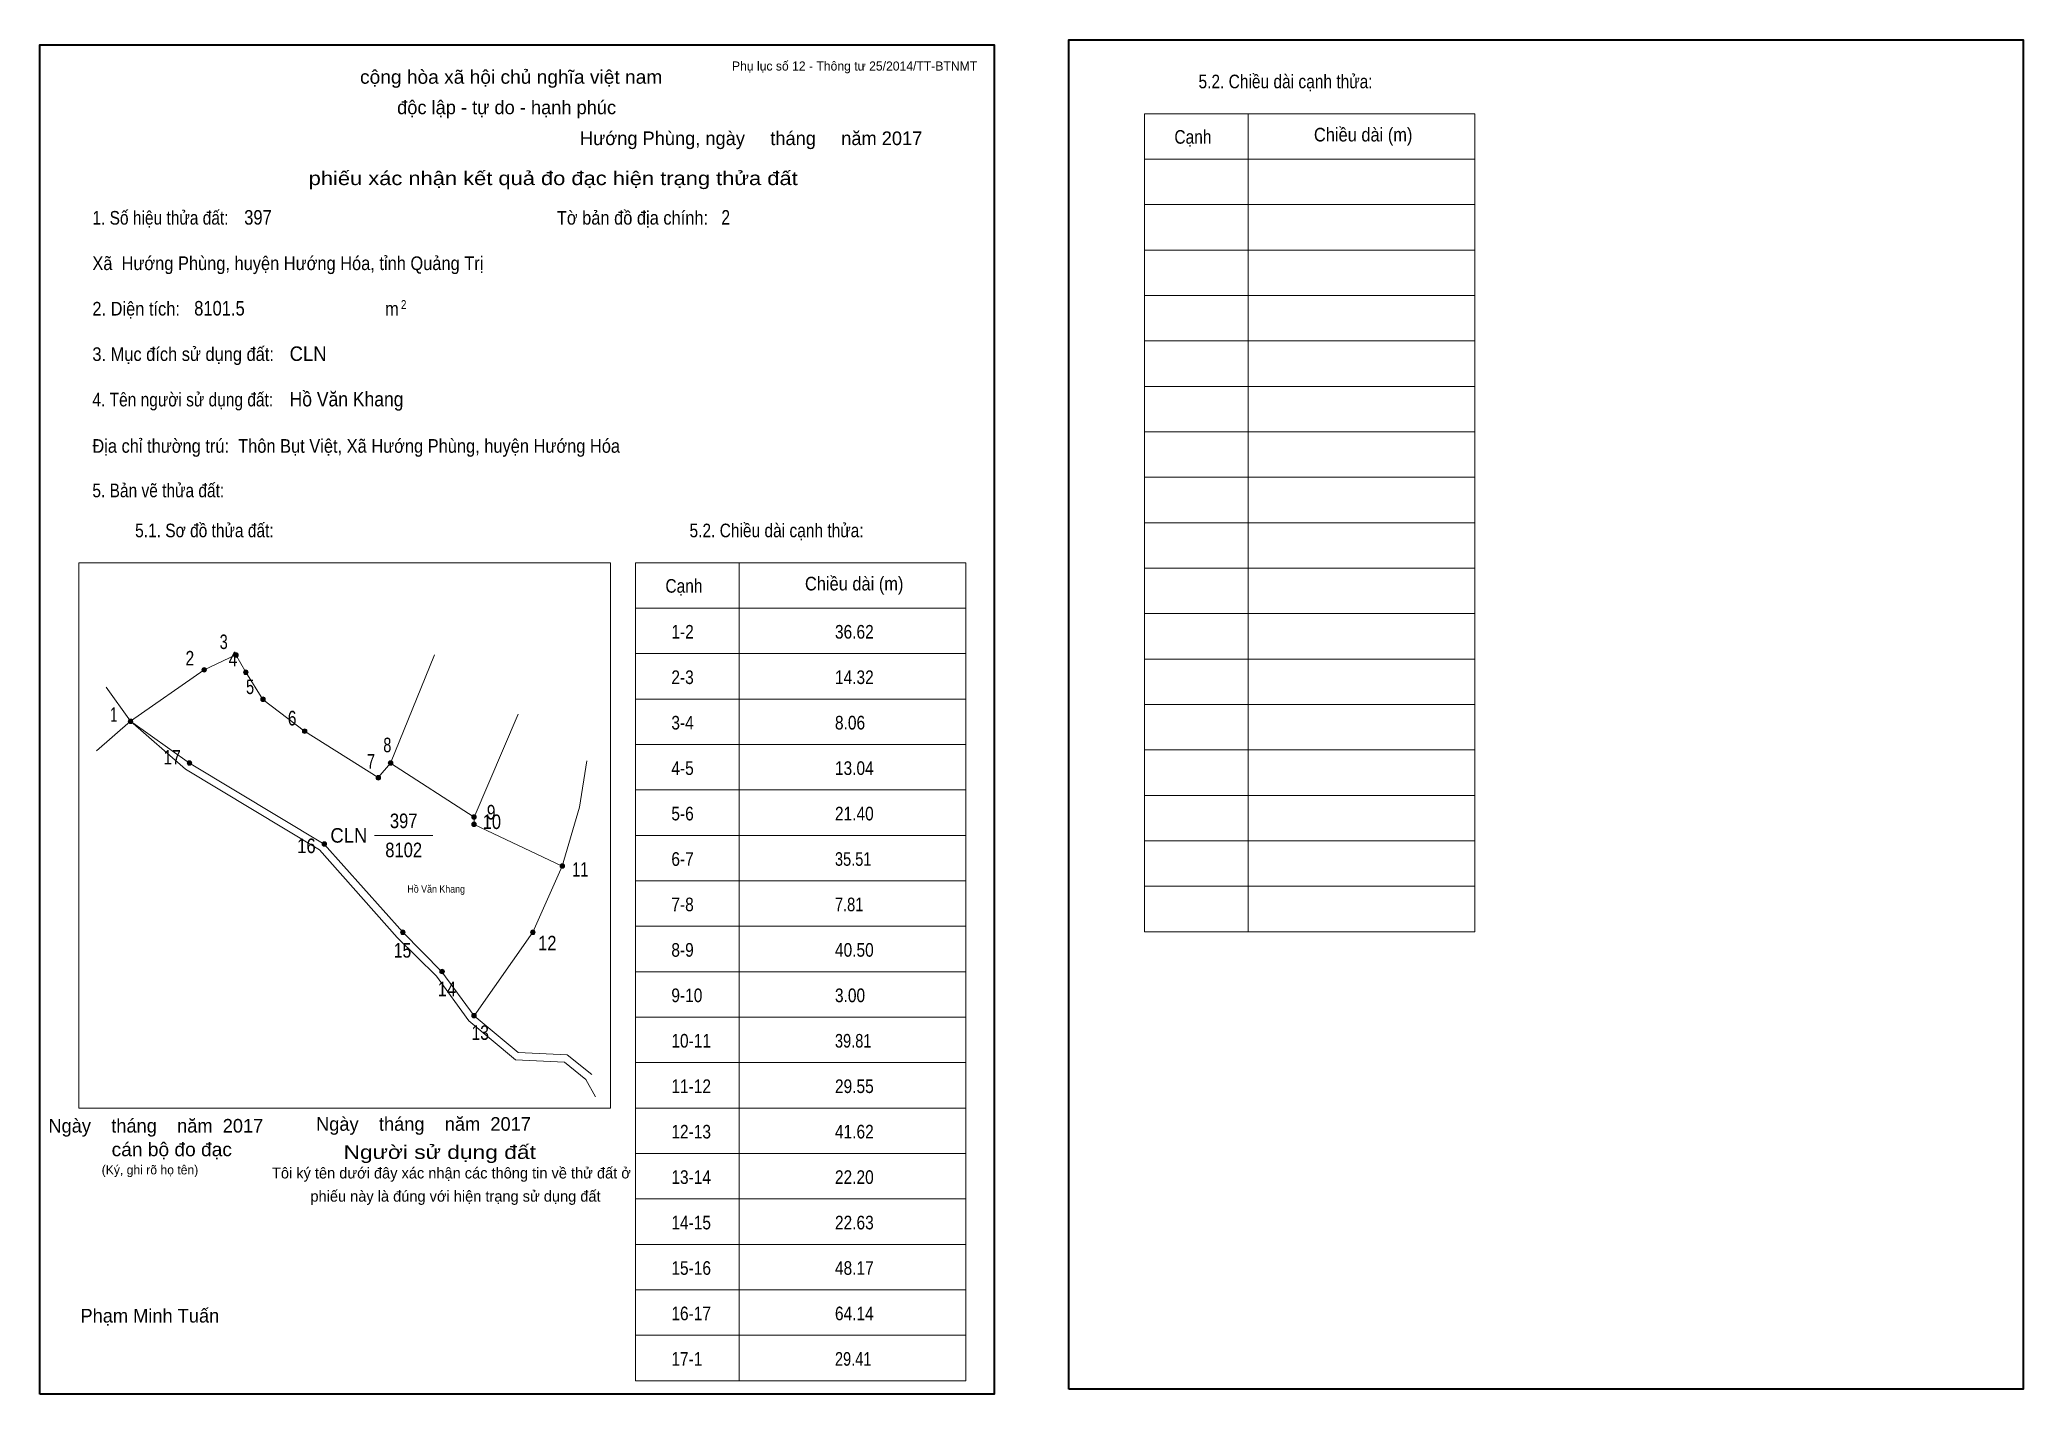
# Model space of a CAD drawing. Header units: centimetres. Extents: x 0 to 43.6, y 0 to 29.8.
import ezdxf
from ezdxf.enums import TextEntityAlignment as Align

# ---------------------------------------------------------------- set-up
doc = ezdxf.new("R2010")
doc.units = ezdxf.units.CM
doc.header["$LTSCALE"] = 0.12
for name, color, linetype in [('30', 7, 'Continuous'), ('34', 7, 'Continuous'), ('62', 7, 'Continuous')]:
    doc.layers.add(name, color=color, linetype=linetype)
for name, color, linetype, lineweight in [('32', 7, 'Continuous', 13), ('33', 7, 'Continuous', 13), ('61', 7, 'Continuous', 13), ('63', 7, 'Continuous', 13)]:
    doc.layers.add(name, color=color, linetype=linetype, lineweight=lineweight)

msp = doc.modelspace()

# ---------------------------------------------------------------- hatches: boundary and pattern name
at = {"layer": '32'}
for points in [[(4.371, 16.2673, 1), (4.271, 16.2673, 1)], [(3.6693, 15.9435, 1), (3.5693, 15.9435, 1)], [(4.5869, 15.8895, 1), (4.4869, 15.8895, 1)], [(4.9648, 15.2957, 1), (4.8648, 15.2957, 1)], [(2.05, 14.8099, 1), (1.95, 14.8099, 1)], [(5.8824, 14.594, 1), (5.7824, 14.594, 1)], [(3.3455, 13.8923, 1), (3.2455, 13.8923, 1)], [(7.5017, 13.5685, 1), (7.4017, 13.5685, 1)], [(7.7716, 13.8923, 1), (7.6716, 13.8923, 1)], [(9.6068, 12.7048, 1), (9.5068, 12.7048, 1)], [(9.6068, 12.5429, 1), (9.5068, 12.5429, 1)], [(6.3142, 12.1111, 1), (6.2142, 12.1111, 1)], [(11.55, 11.6253, 1), (11.45, 11.6253, 1)], [(8.0415, 10.1679, 1), (7.9415, 10.1679, 1)], [(10.9023, 10.1679, 1), (10.8023, 10.1679, 1)], [(8.9051, 9.3043, 1), (8.8051, 9.3043, 1)], [(9.6068, 8.3327, 1), (9.5068, 8.3327, 1)]]:
    msp.add_hatch(color=256, dxfattribs=at).paths.add_polyline_path(points)

# ---------------------------------------------------------------- linework, layer by layer
for centre in [(4.321, 16.2673), (3.6193, 15.9435), (4.5369, 15.8895), (4.9148, 15.2957), (2, 14.8099), (5.8324, 14.594), (3.2955, 13.8923), (7.4517, 13.5685), (7.7216, 13.8923), (9.5568, 12.7048), (9.5568, 12.5429), (6.2642, 12.1111), (11.5, 11.6253), (7.9915, 10.1679), (10.8523, 10.1679), (8.8551, 9.3043), (9.5568, 8.3327)]:
    msp.add_circle(centre, 0.05, dxfattribs=at)
at = {"layer": '33'}
msp.add_line((7.37, 12.3), (8.65, 12.3), dxfattribs=at)
at = {"layer": '61'}
for p, q in [((8.69, 16.27), (7.72, 13.89)), ((10.53, 14.97), (9.56, 12.7)), ((9.56, 12.7), (7.72, 13.89))]:
    msp.add_line(p, q, dxfattribs=at)
for points in [[(4.54, 15.89), (4.32, 16.27), (3.62, 15.94), (2, 14.81)], [(7.72, 13.89), (7.45, 13.57), (5.83, 14.59), (4.91, 15.29), (4.54, 15.89)], [(1.46, 15.56), (2, 14.81), (1.25, 14.16)], [(2, 14.81), (3.3, 13.89), (6.26, 12.11), (7.99, 10.17), (8.85, 9.3), (9.56, 8.33)], [(12.23, 6.55), (12.02, 6.93), (11.55, 7.31), (10.47, 7.36), (9.44, 8.22), (8.73, 9.2), (7.87, 10.05), (6.16, 11.98), (3.21, 13.76), (2, 14.81)], [(12.04, 13.94), (11.88, 12.92), (11.5, 11.62)], [(11.5, 11.62), (9.56, 12.54), (9.56, 12.7)], [(9.56, 8.33), (10.85, 10.17), (11.5, 11.62)], [(9.56, 8.33), (10.53, 7.52), (11.61, 7.47), (12.15, 7.04)]]:
    msp.add_lwpolyline(points, dxfattribs=at)
at = {"layer": '63'}
for p, q in [((24.31, 28.18), (31.58, 28.18)), ((24.31, 10.18), (24.31, 28.18)), ((26.59, 10.18), (26.59, 28.18)), ((31.58, 10.18), (31.58, 28.18)), ((24.31, 27.18), (31.58, 27.18)), ((24.31, 26.18), (31.58, 26.18)), ((24.31, 25.18), (31.58, 25.18)), ((24.31, 24.18), (31.58, 24.18)), ((24.31, 23.18), (31.58, 23.18)), ((24.31, 22.18), (31.58, 22.18)), ((24.31, 21.18), (31.58, 21.18)), ((24.31, 20.18), (31.58, 20.18)), ((24.31, 19.18), (31.58, 19.18)), ((0.86, 18.3), (12.56, 18.3)), ((0.86, 6.3), (0.86, 18.3)), ((12.56, 6.3), (12.56, 18.3)), ((13.11, 18.3), (20.38, 18.3)), ((13.11, 0.3), (13.11, 18.3)), ((15.39, 0.3), (15.39, 18.3)), ((20.38, 0.3), (20.38, 18.3)), ((24.31, 18.18), (31.58, 18.18)), ((13.11, 17.3), (20.38, 17.3)), ((24.31, 17.18), (31.58, 17.18)), ((13.11, 16.3), (20.38, 16.3)), ((24.31, 16.18), (31.58, 16.18)), ((13.11, 15.3), (20.38, 15.3)), ((24.31, 15.18), (31.58, 15.18)), ((13.11, 14.3), (20.38, 14.3)), ((24.31, 14.18), (31.58, 14.18)), ((13.11, 13.3), (20.38, 13.3)), ((24.31, 13.18), (31.58, 13.18)), ((13.11, 12.3), (20.38, 12.3)), ((24.31, 12.18), (31.58, 12.18)), ((24.31, 12.18), (31.58, 12.18)), ((13.11, 11.3), (20.38, 11.3)), ((24.31, 11.18), (31.58, 11.18)), ((13.11, 10.3), (20.38, 10.3)), ((24.31, 10.18), (31.58, 10.18)), ((13.11, 9.3), (20.38, 9.3)), ((13.11, 8.3), (20.38, 8.3)), ((13.11, 7.3), (20.38, 7.3)), ((0.86, 6.3), (12.56, 6.3)), ((13.11, 6.3), (20.38, 6.3)), ((13.11, 5.3), (20.38, 5.3)), ((13.11, 4.3), (20.38, 4.3)), ((13.11, 3.3), (20.38, 3.3)), ((13.11, 2.3), (20.38, 2.3)), ((13.11, 2.3), (20.38, 2.3)), ((13.11, 1.3), (20.38, 1.3)), ((13.11, 0.3), (20.38, 0.3))]:
    msp.add_line(p, q, dxfattribs=at)
at = {"layer": '63', "lineweight": 35}
for points in [[(0, 0), (0, 29.7), (21, 29.7), (21, 0)], [(22.65, 0.11), (22.65, 29.81), (43.65, 29.81), (43.65, 0.11)]]:
    msp.add_lwpolyline(points, close=True, dxfattribs=at)

# ---------------------------------------------------------------- texts
at = {"layer": '30'}
for s, width, p in [('1-2', 0.85, (13.9, 16.63)), ('36.62', 0.85, (17.5, 16.63)), ('2-3', 0.85, (13.9, 15.63)), ('14.32', 0.85, (17.5, 15.63)), ('3-4', 0.85, (13.9, 14.63)), ('8.06', 0.85, (17.5, 14.63)), ('4-5', 0.85, (13.9, 13.63)), ('13.04', 0.85, (17.5, 13.63)), ('5-6', 0.85, (13.9, 12.63)), ('21.40', 0.85, (17.5, 12.63)), ('6-7', 0.85, (13.9, 11.63)), ('35.51', 0.8, (17.5, 11.63)), ('7-8', 0.85, (13.9, 10.63)), ('7.81', 0.8, (17.5, 10.63)), ('8-9', 0.85, (13.9, 9.63)), ('40.50', 0.85, (17.5, 9.63)), ('9-10', 0.85, (13.9, 8.63)), ('3.00', 0.85, (17.5, 8.63)), ('10-11', 0.85, (13.9, 7.63)), ('39.81', 0.8, (17.5, 7.63)), ('11-12', 0.85, (13.9, 6.63)), ('29.55', 0.85, (17.5, 6.63)), ('12-13', 0.85, (13.9, 5.63)), ('41.62', 0.85, (17.5, 5.63)), ('13-14', 0.85, (13.9, 4.63)), ('22.20', 0.85, (17.5, 4.63)), ('14-15', 0.85, (13.9, 3.63)), ('22.63', 0.85, (17.5, 3.63)), ('15-16', 0.85, (13.9, 2.63)), ('48.17', 0.85, (17.5, 2.63)), ('16-17', 0.85, (13.9, 1.63)), ('64.14', 0.85, (17.5, 1.63)), ('17-1', 0.85, (13.9, 0.63)), ('29.41', 0.8, (17.5, 0.63))]:
    msp.add_text(s, height=0.3, dxfattribs=dict(at, width=width)).set_placement(p)
at = {"layer": '32'}
for s, width, p in [('3', 0.75, (4.05, 16.4)), ('2', 0.8, (3.305, 16.04)), ('4', 0.8, (4.255, 16.02)), ('5', 0.75, (4.63, 15.41)), ('1', 0.65, (1.63, 14.8)), ('6', 0.8, (5.555, 14.72)), ('8', 0.75, (7.65, 14.13)), ('17', 0.8, (2.915, 13.86)), ('7', 0.75, (7.29, 13.77)), ('10', 0.85, (9.95, 12.44)), ('9', 0.8, (9.935, 12.65)), ('16', 0.85, (5.87, 11.91)), ('11', 0.75, (11.895, 11.39)), ('12', 0.85, (11.17, 9.77)), ('15', 0.8, (7.985, 9.61)), ('14', 0.85, (8.96, 8.76)), ('13', 0.8, (9.695, 7.8))]:
    msp.add_text(s, height=0.32, dxfattribs=dict(at, width=width)).set_placement(p, align=Align.CENTER)
at = {"layer": '33', "width": 0.85}
for s, p in [('397', (8.01, 12.46)), ('8102', (8.01, 11.82))]:
    msp.add_text(s, height=0.32, dxfattribs=at).set_placement(p, align=Align.CENTER)
at = {"layer": '33', "width": 0.95}
msp.add_text('CLN', height=0.32, dxfattribs=at).set_placement((7.21, 12.14), align=Align.RIGHT)
at = {"layer": '34'}
for s, width, p in [('397', 0.85, (4.5, 25.74)), ('2', 0.8, (15, 25.74)), ('8101.5', 0.85, (3.4, 23.74)), ('CLN', 0.95, (5.5, 22.74)), ('Hồ Văn Khang', 0.9, (5.5, 21.74))]:
    msp.add_text(s, height=0.32, dxfattribs=dict(at, width=width)).set_placement(p)
at = {"layer": '62', "width": 0.9}
msp.add_text('Hồ Văn Khang', height=0.1619, dxfattribs=at).set_placement((8.725, 11.04), align=Align.CENTER)
at = {"layer": '63'}
for s, height, p in [('Phụ lục số 12 - Thông tư 25/2014/TT-BTNMT', 0.2, (20.63, 29.13)), ('Ngày    tháng    năm  2017', 0.3, (10.81, 5.8)), ('Ngày    tháng    năm  2017', 0.3, (4.92, 5.76)), ('(Ký, ghi rõ họ tên)', 0.2, (3.49, 4.84))]:
    msp.add_text(s, height=height, dxfattribs=at).set_placement(p, align=Align.RIGHT)
at = {"layer": '63', "width": 1.05}
msp.add_text('cộng hòa xã hội chủ nghĩa việt nam', height=0.3, dxfattribs=at).set_placement((10.375, 28.84), align=Align.CENTER)
at = {"layer": '63'}
for s, height, width, p in [('5.2. Chiều dài cạnh thửa:', 0.3, 0.85, (25.5, 28.74)), ('Cạnh', 0.3, 0.85, (24.97, 27.52)), ('Chiều dài (m)', 0.3, 0.9, (28.04, 27.57)), ('1. Số hiệu thửa đất:', 0.3, 0.85, (1.16, 25.74)), ('Tờ bản đồ địa chính:', 0.3, 0.9, (11.38, 25.74)), ('Xã  Hướng Phùng, huyện Hướng Hóa, tỉnh Quảng Trị', 0.3, 0.9, (1.16, 24.74)), ('2. Diện tích:', 0.3, 0.9, (1.16, 23.74)), ('2', 0.2, 0.8, (7.95, 23.88)), ('m', 0.3, 0.9, (7.6, 23.74)), ('3. Mục đích sử dụng đất:', 0.3, 0.9, (1.16, 22.74)), ('4. Tên người sử dụng đất:', 0.3, 0.85, (1.16, 21.74)), ('Địa chỉ thường trú:  Thôn Bụt Việt, Xã Hướng Phùng, huyện Hướng Hóa', 0.3, 0.9, (1.16, 20.72)), ('5. Bản vẽ thửa đất:', 0.3, 0.85, (1.16, 19.74)), ('5.1. Sơ đồ thửa đất:', 0.3, 0.85, (2.1, 18.86)), ('5.2. Chiều dài cạnh thửa:', 0.3, 0.85, (14.3, 18.86)), ('Cạnh', 0.3, 0.85, (13.77, 17.64)), ('Chiều dài (m)', 0.3, 0.9, (16.84, 17.69))]:
    msp.add_text(s, height=height, dxfattribs=dict(at, width=width)).set_placement(p)
for s, height, p in [('độc lập - tự do - hạnh phúc', 0.3, (10.275, 28.17)), ('Hướng Phùng, ngày     tháng     năm 2017', 0.3, (15.655, 27.49)), ('Tôi ký tên dưới đây xác nhận các thông tin về thử đất ở ', 0.24, (9.105, 4.75)), ('phiếu này là đúng với hiện trạng sử dụng đất', 0.24, (9.15, 4.24)), ('Phạm Minh Tuấn', 0.3, (2.425, 1.58))]:
    msp.add_text(s, height=height, dxfattribs=at).set_placement(p, align=Align.CENTER)
for s, width, p in [('phiếu xác nhận kết quả đo đạc hiện trạng thửa đất', 1.2, (16.68, 26.61)), ('cán bộ đo đạc', 1.05, (4.23, 5.24)), ('Người sử dụng đất', 1.25, (10.92, 5.18))]:
    msp.add_text(s, height=0.3, dxfattribs=dict(at, width=width)).set_placement(p, align=Align.RIGHT)

doc.saveas('drawing.dxf')
